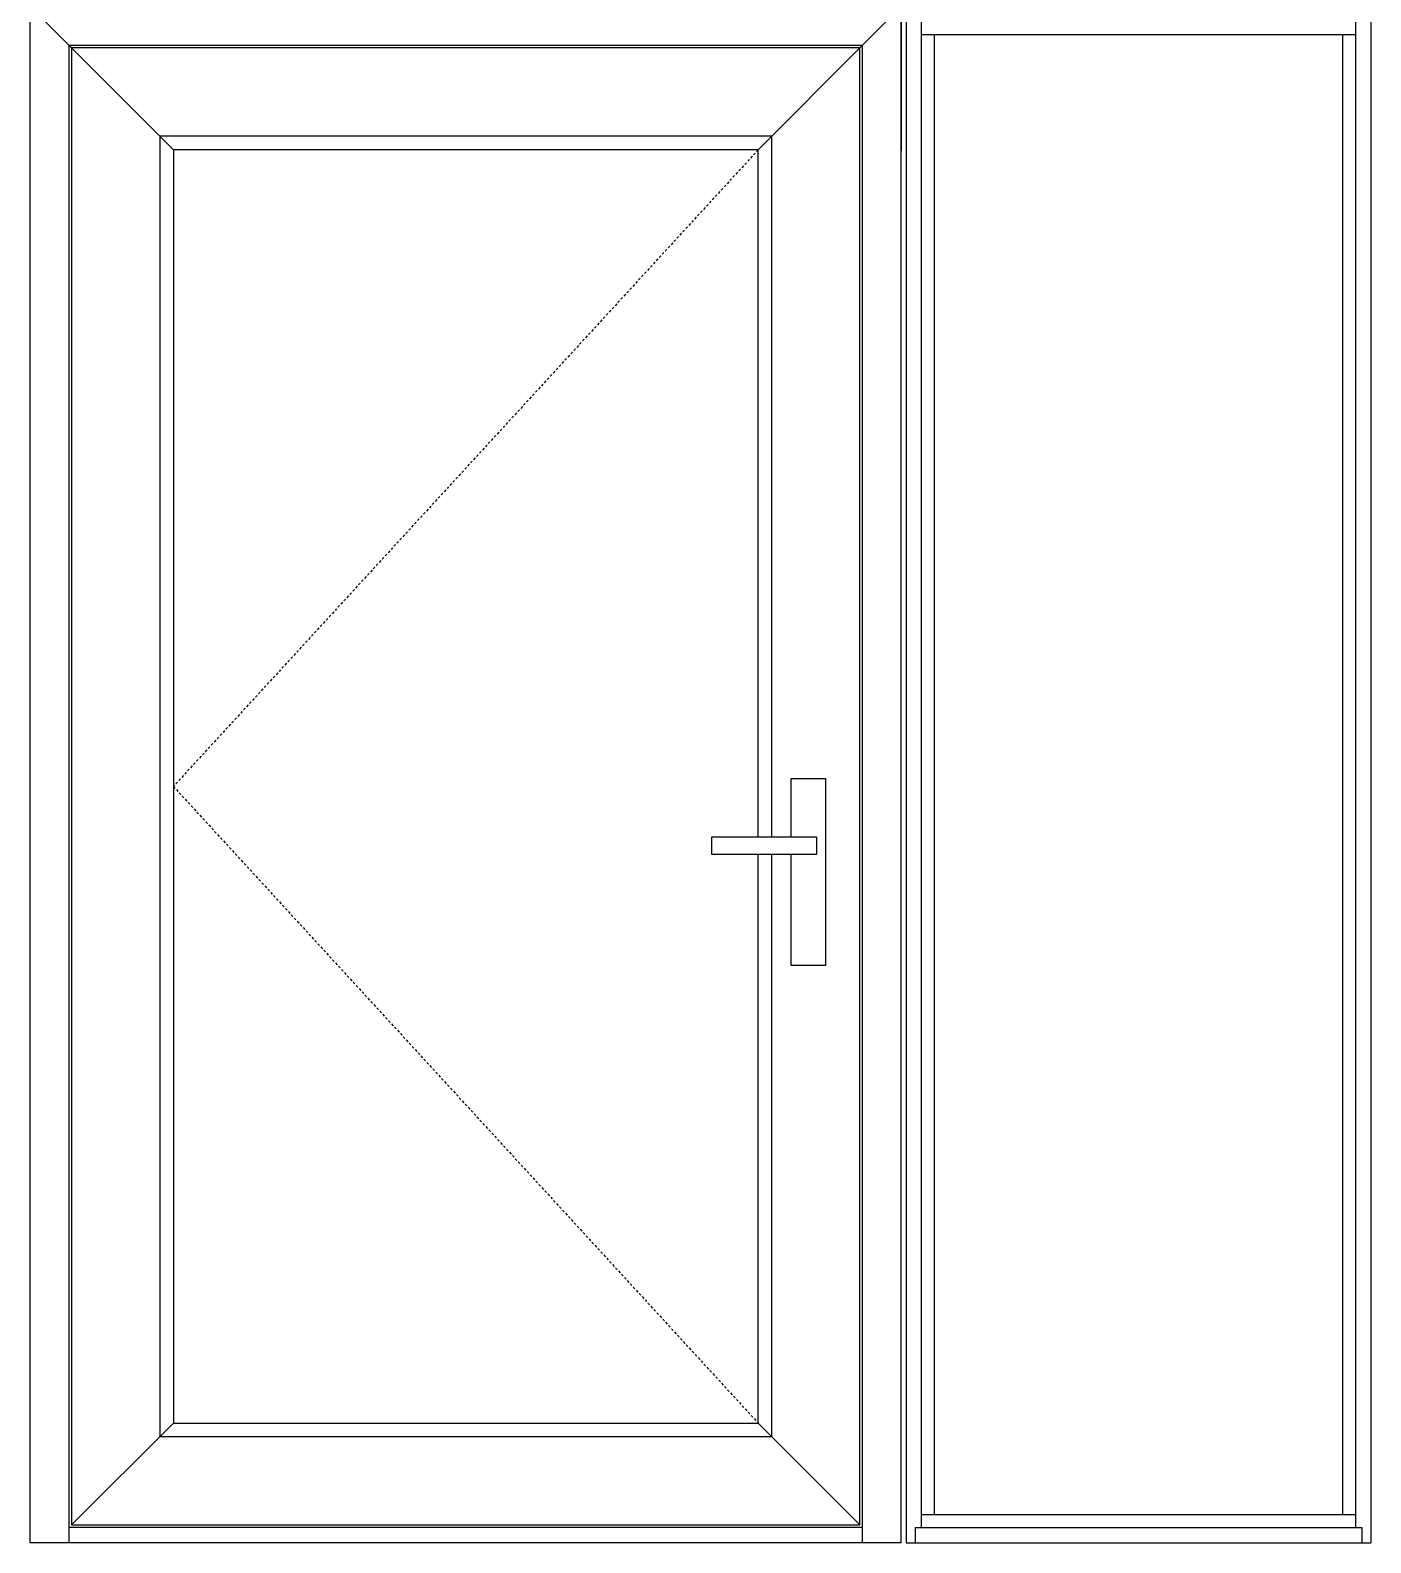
# Model space of a CAD drawing. Extents: x -73 to 76, y -94 to 26.
# Drawn here: x 6.3 to 75.6, y -91.9 to -13.9 of the extents above; entities that cross this region are included whole.
import ezdxf

# ---------------------------------------------------------------- set-up
doc = ezdxf.new("R2010")
doc.units = 0
doc.header["$MEASUREMENT"] = 0
doc.linetypes.add('HIDDEN', pattern=[0.375, 0.25, -0.125])
doc.layers.get('0').update_dxf_attribs({"linetype": 'CONTINUOUS'})
for name, color, linetype in [('ELEV_FRAME', 1, 'CONTINUOUS'), ('ELEV_VENT', 5, 'CONTINUOUS'), ('TITLE_BLOCK', 7, 'CONTINUOUS')]:
    doc.layers.add(name, color=color, linetype=linetype)

# ---------------------------------------------------------------- blocks, each defined once
blk = doc.blocks.new('FSB1076-HANDLE (ELEVATION)')
at = {"linetype": 'Continuous'}
blk.add_lwpolyline([(1.48, 5.812), (1.48, 8.839), (-0.291, 8.839), (-0.291, -0.807), (1.48, -0.807), (1.48, 4.937)], dxfattribs=at)
at = {"linetype": 'Continuous', "flags": 128}
blk.add_lwpolyline([(0.157, 5.812), (5.594, 5.812), (5.594, 4.937), (0.157, 4.937)], close=True, dxfattribs=at)

msp = doc.modelspace()

# ---------------------------------------------------------------- linework, layer by layer
at = {"layer": 'ELEV_FRAME', "linetype": 'Continuous'}
for p, q in [((6.308, -91.936), (6.308, -12.633)), ((51.304, -91.936), (51.304, -12.633)), ((51.304, -12.633), (51.304, -20.099))]:
    msp.add_line(p, q, dxfattribs=at)
at = {"layer": 'ELEV_FRAME'}
for p, q in [((6.308, -12.633), (8.443, -14.769)), ((51.304, -12.633), (49.168, -14.769)), ((51.554, -12.633), (51.554, -91.936)), ((75.554, -12.633), (75.554, -91.936)), ((52.335, -13.414), (52.335, -91.155)), ((74.773, -13.414), (74.773, -91.155)), ((8.312, -91.936), (8.312, -14.637)), ((49.3, -14.637), (8.312, -14.637)), ((49.3, -91.936), (49.3, -14.637)), ((74.773, -14.087), (52.335, -14.087)), ((53.008, -14.087), (53.008, -90.482)), ((74.1, -14.087), (74.1, -90.482)), ((52.335, -90.482), (74.773, -90.482)), ((49.3, -91.147), (8.312, -91.147)), ((52.023, -91.155), (52.023, -91.936)), ((52.023, -91.155), (75.085, -91.155)), ((75.085, -91.155), (75.085, -91.936)), ((51.304, -91.936), (6.308, -91.936)), ((51.554, -91.936), (75.554, -91.936))]:
    msp.add_line(p, q, dxfattribs=at)
at = {"layer": 'ELEV_VENT'}
for p, q in [((13.703, -20.028), (8.443, -14.769)), ((49.168, -14.769), (43.909, -20.028)), ((13.703, -85.756), (8.443, -91.016)), ((49.168, -91.016), (43.909, -85.756))]:
    msp.add_line(p, q, dxfattribs=at)
at = {"layer": 'ELEV_VENT', "linetype": 'HIDDEN', "ltscale": 0.5}
for p, q in [((43.909, -20.028), (13.703, -52.892)), ((13.703, -52.892), (43.909, -85.756))]:
    msp.add_line(p, q, dxfattribs=at)
at = {"layer": 'ELEV_VENT'}
msp.add_lwpolyline([(49.168, -91.016), (49.168, -14.769), (8.443, -14.769), (8.443, -91.016)], close=True, dxfattribs=at)
for points in [[(44.61, -55.513), (44.61, -19.327), (13.002, -19.327), (13.002, -86.457), (44.61, -86.457), (44.61, -56.388)], [(43.909, -55.513), (43.909, -20.028), (13.703, -20.028), (13.703, -85.756), (43.909, -85.756), (43.909, -56.388)]]:
    msp.add_lwpolyline(points, dxfattribs=at)

# ---------------------------------------------------------------- block references
at = {"layer": 'TITLE_BLOCK', "xscale": -1}
msp.add_blockref('FSB1076-HANDLE (ELEVATION)', (47.092, -61.325), dxfattribs=at)

doc.saveas('drawing.dxf')
